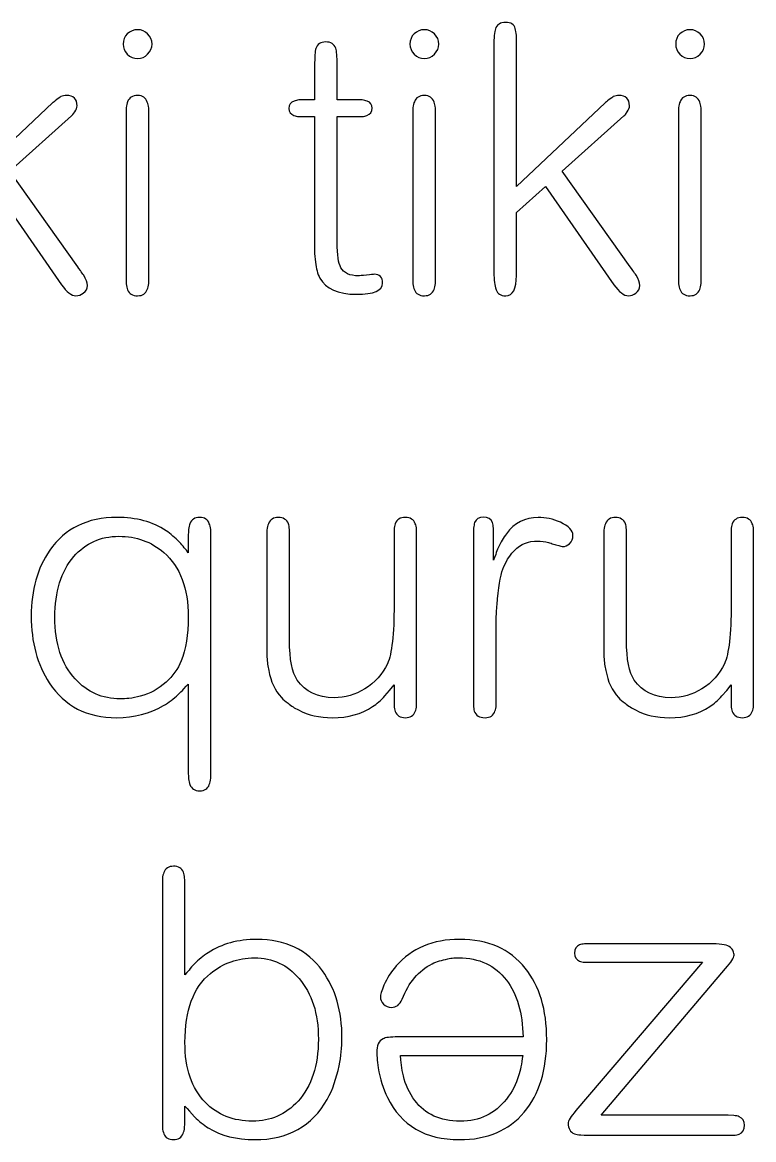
# Model space of a CAD drawing. Header units: centimetres. Extents: x -18.6 to 18.8, y -13 to 11.8.
# Drawn here: x 5.969 to 6.858, y 6.243 to 7.6 of the extents above; entities that cross this region are included whole.
import ezdxf

# ---------------------------------------------------------------- set-up
doc = ezdxf.new("R2010")
doc.units = ezdxf.units.CM
doc.header["$MEASUREMENT"] = 0
doc.layers.add('Layer 1', color=7, linetype='Continuous')

msp = doc.modelspace()

# ---------------------------------------------------------------- linework, layer by layer
at = {"layer": 'Layer 1', "color": 250}
for points, knots in [([(5.89843, 7.36904), (5.89843, 7.36904), (5.89843, 7.29273), (5.89843, 7.29273), (5.89843, 7.27627), (5.89409, 7.26804), (5.88541, 7.26804), (5.87943, 7.26804), (5.87554, 7.27044), (5.87374, 7.27523), (5.87255, 7.27792), (5.87165, 7.2839), (5.87105, 7.29318), (5.87105, 7.29318), (5.87105, 7.57102), (5.87105, 7.57102), (5.87105, 7.5818), (5.87165, 7.58883), (5.87285, 7.59212), (5.87464, 7.59751), (5.87883, 7.6002), (5.88541, 7.6002), (5.8917, 7.6002), (5.89559, 7.59766), (5.89708, 7.59257), (5.89768, 7.59047), (5.89813, 7.58778), (5.89843, 7.58449), (5.89843, 7.58449), (5.89843, 7.40091), (5.89843, 7.40091), (5.89843, 7.40091), (6.00616, 7.50235), (6.00616, 7.50235), (6.00676, 7.50265), (6.0084, 7.50399), (6.01109, 7.50639), (6.01109, 7.50639), (6.01424, 7.50863), (6.01424, 7.50863), (6.01513, 7.50923), (6.01573, 7.50968), (6.01603, 7.50998), (6.01843, 7.51088), (6.02067, 7.51133), (6.02276, 7.51133), (6.03144, 7.51133), (6.03578, 7.50714), (6.03578, 7.49876), (6.03578, 7.49636), (6.03488, 7.49397), (6.03309, 7.49158), (6.03309, 7.49158), (6.03084, 7.48843), (6.03084, 7.48843), (6.03084, 7.48843), (6.02995, 7.48754), (6.02995, 7.48754), (6.02995, 7.48754), (6.02905, 7.48664), (6.02905, 7.48664), (6.02905, 7.48664), (5.95409, 7.41931), (5.95409, 7.41931), (5.95409, 7.41931), (6.03668, 7.30305), (6.03668, 7.30305), (6.03668, 7.30305), (6.03803, 7.30126), (6.03803, 7.30126), (6.03803, 7.30126), (6.03982, 7.29857), (6.03982, 7.29857), (6.04132, 7.29647), (6.04266, 7.29468), (6.04386, 7.29318), (6.04685, 7.28809), (6.04835, 7.2839), (6.04835, 7.28061), (6.04835, 7.27672), (6.0467, 7.27358), (6.04341, 7.27119), (6.04072, 7.26909), (6.03773, 7.26804), (6.03443, 7.26804), (6.02905, 7.26804), (6.02321, 7.27253), (6.01693, 7.28151), (6.01693, 7.28151), (5.93389, 7.40091), (5.93389, 7.40091), (5.93389, 7.40091), (5.89843, 7.36904), (5.89843, 7.36904)], [0, 0, 0, 0, 0.0322581, 0.0322581, 0.0322581, 0.0645161, 0.0645161, 0.0645161, 0.0967742, 0.0967742, 0.0967742, 0.1290323, 0.1290323, 0.1290323, 0.1612903, 0.1612903, 0.1612903, 0.1935484, 0.1935484, 0.1935484, 0.2258065, 0.2258065, 0.2258065, 0.2580645, 0.2580645, 0.2580645, 0.2903226, 0.2903226, 0.2903226, 0.3225806, 0.3225806, 0.3225806, 0.3548387, 0.3548387, 0.3548387, 0.3870968, 0.3870968, 0.3870968, 0.4193548, 0.4193548, 0.4193548, 0.4516129, 0.4516129, 0.4516129, 0.483871, 0.483871, 0.483871, 0.516129, 0.516129, 0.516129, 0.5483871, 0.5483871, 0.5483871, 0.5806452, 0.5806452, 0.5806452, 0.6129032, 0.6129032, 0.6129032, 0.6451613, 0.6451613, 0.6451613, 0.6774194, 0.6774194, 0.6774194, 0.7096774, 0.7096774, 0.7096774, 0.7419355, 0.7419355, 0.7419355, 0.7741935, 0.7741935, 0.7741935, 0.8064516, 0.8064516, 0.8064516, 0.8387097, 0.8387097, 0.8387097, 0.8709677, 0.8709677, 0.8709677, 0.9032258, 0.9032258, 0.9032258, 0.9354839, 0.9354839, 0.9354839, 0.9677419, 0.9677419, 0.9677419, 1, 1, 1, 1]), ([(6.1269, 7.57372), (6.1269, 7.56893), (6.1251, 7.56489), (6.12151, 7.5616), (6.11822, 7.55801), (6.11418, 7.55621), (6.10939, 7.55621), (6.10461, 7.55621), (6.10042, 7.55801), (6.09683, 7.5616), (6.09353, 7.56489), (6.09189, 7.56893), (6.09189, 7.57372), (6.09189, 7.5788), (6.09353, 7.58299), (6.09683, 7.58629), (6.10042, 7.58958), (6.10461, 7.59122), (6.10939, 7.59122), (6.11418, 7.59122), (6.11822, 7.58958), (6.12151, 7.58629), (6.1251, 7.58269), (6.1269, 7.57851), (6.1269, 7.57372)], [0, 0, 0, 0, 0.125, 0.125, 0.125, 0.25, 0.25, 0.25, 0.375, 0.375, 0.375, 0.5, 0.5, 0.5, 0.625, 0.625, 0.625, 0.75, 0.75, 0.75, 0.875, 0.875, 0.875, 1, 1, 1, 1]), ([(6.47522, 7.57372), (6.47522, 7.56893), (6.47342, 7.56489), (6.46983, 7.5616), (6.46654, 7.55801), (6.4625, 7.55621), (6.45771, 7.55621), (6.45293, 7.55621), (6.44874, 7.55801), (6.44515, 7.5616), (6.44185, 7.56489), (6.44021, 7.56893), (6.44021, 7.57372), (6.44021, 7.5788), (6.44185, 7.58299), (6.44515, 7.58629), (6.44874, 7.58958), (6.45293, 7.59122), (6.45771, 7.59122), (6.4625, 7.59122), (6.46654, 7.58958), (6.46983, 7.58629), (6.47342, 7.58269), (6.47522, 7.57851), (6.47522, 7.57372)], [0, 0, 0, 0, 0.125, 0.125, 0.125, 0.25, 0.25, 0.25, 0.375, 0.375, 0.375, 0.5, 0.5, 0.5, 0.625, 0.625, 0.625, 0.75, 0.75, 0.75, 0.875, 0.875, 0.875, 1, 1, 1, 1]), ([(6.56948, 7.36904), (6.56948, 7.36904), (6.56948, 7.29273), (6.56948, 7.29273), (6.56948, 7.27627), (6.56514, 7.26804), (6.55646, 7.26804), (6.55048, 7.26804), (6.54659, 7.27044), (6.54479, 7.27523), (6.5436, 7.27792), (6.5427, 7.2839), (6.5421, 7.29318), (6.5421, 7.29318), (6.5421, 7.57102), (6.5421, 7.57102), (6.5421, 7.5818), (6.5427, 7.58883), (6.5439, 7.59212), (6.54569, 7.59751), (6.54988, 7.6002), (6.55646, 7.6002), (6.56275, 7.6002), (6.56664, 7.59766), (6.56813, 7.59257), (6.56873, 7.59047), (6.56918, 7.58778), (6.56948, 7.58449), (6.56948, 7.58449), (6.56948, 7.40091), (6.56948, 7.40091), (6.56948, 7.40091), (6.67721, 7.50235), (6.67721, 7.50235), (6.67781, 7.50265), (6.67945, 7.50399), (6.68214, 7.50639), (6.68214, 7.50639), (6.68529, 7.50863), (6.68529, 7.50863), (6.68618, 7.50923), (6.68678, 7.50968), (6.68708, 7.50998), (6.68948, 7.51088), (6.69172, 7.51133), (6.69381, 7.51133), (6.70249, 7.51133), (6.70683, 7.50714), (6.70683, 7.49876), (6.70683, 7.49636), (6.70593, 7.49397), (6.70414, 7.49158), (6.70414, 7.49158), (6.70189, 7.48843), (6.70189, 7.48843), (6.70189, 7.48843), (6.701, 7.48754), (6.701, 7.48754), (6.701, 7.48754), (6.7001, 7.48664), (6.7001, 7.48664), (6.7001, 7.48664), (6.62514, 7.41931), (6.62514, 7.41931), (6.62514, 7.41931), (6.70773, 7.30305), (6.70773, 7.30305), (6.70773, 7.30305), (6.70908, 7.30126), (6.70908, 7.30126), (6.70908, 7.30126), (6.71087, 7.29857), (6.71087, 7.29857), (6.71237, 7.29647), (6.71371, 7.29468), (6.71491, 7.29318), (6.7179, 7.28809), (6.7194, 7.2839), (6.7194, 7.28061), (6.7194, 7.27672), (6.71775, 7.27358), (6.71446, 7.27119), (6.71177, 7.26909), (6.70878, 7.26804), (6.70548, 7.26804), (6.7001, 7.26804), (6.69426, 7.27253), (6.68798, 7.28151), (6.68798, 7.28151), (6.60494, 7.40091), (6.60494, 7.40091), (6.60494, 7.40091), (6.56948, 7.36904), (6.56948, 7.36904)], [0, 0, 0, 0, 0.0322581, 0.0322581, 0.0322581, 0.0645161, 0.0645161, 0.0645161, 0.0967742, 0.0967742, 0.0967742, 0.1290323, 0.1290323, 0.1290323, 0.1612903, 0.1612903, 0.1612903, 0.1935484, 0.1935484, 0.1935484, 0.2258065, 0.2258065, 0.2258065, 0.2580645, 0.2580645, 0.2580645, 0.2903226, 0.2903226, 0.2903226, 0.3225806, 0.3225806, 0.3225806, 0.3548387, 0.3548387, 0.3548387, 0.3870968, 0.3870968, 0.3870968, 0.4193548, 0.4193548, 0.4193548, 0.4516129, 0.4516129, 0.4516129, 0.483871, 0.483871, 0.483871, 0.516129, 0.516129, 0.516129, 0.5483871, 0.5483871, 0.5483871, 0.5806452, 0.5806452, 0.5806452, 0.6129032, 0.6129032, 0.6129032, 0.6451613, 0.6451613, 0.6451613, 0.6774194, 0.6774194, 0.6774194, 0.7096774, 0.7096774, 0.7096774, 0.7419355, 0.7419355, 0.7419355, 0.7741935, 0.7741935, 0.7741935, 0.8064516, 0.8064516, 0.8064516, 0.8387097, 0.8387097, 0.8387097, 0.8709677, 0.8709677, 0.8709677, 0.9032258, 0.9032258, 0.9032258, 0.9354839, 0.9354839, 0.9354839, 0.9677419, 0.9677419, 0.9677419, 1, 1, 1, 1]), ([(6.79795, 7.57372), (6.79795, 7.56893), (6.79615, 7.56489), (6.79256, 7.5616), (6.78927, 7.55801), (6.78523, 7.55621), (6.78044, 7.55621), (6.77566, 7.55621), (6.77147, 7.55801), (6.76788, 7.5616), (6.76458, 7.56489), (6.76294, 7.56893), (6.76294, 7.57372), (6.76294, 7.5788), (6.76458, 7.58299), (6.76788, 7.58629), (6.77147, 7.58958), (6.77566, 7.59122), (6.78044, 7.59122), (6.78523, 7.59122), (6.78927, 7.58958), (6.79256, 7.58629), (6.79615, 7.58269), (6.79795, 7.57851), (6.79795, 7.57372)], [0, 0, 0, 0, 0.125, 0.125, 0.125, 0.25, 0.25, 0.25, 0.375, 0.375, 0.375, 0.5, 0.5, 0.5, 0.625, 0.625, 0.625, 0.75, 0.75, 0.75, 0.875, 0.875, 0.875, 1, 1, 1, 1]), ([(6.35178, 7.50594), (6.35178, 7.50594), (6.38231, 7.50594), (6.38231, 7.50594), (6.3844, 7.50564), (6.38635, 7.50519), (6.38814, 7.50459), (6.39233, 7.5031), (6.39442, 7.50025), (6.39442, 7.49606), (6.39442, 7.49158), (6.39218, 7.48858), (6.38769, 7.48709), (6.3862, 7.48649), (6.3844, 7.48604), (6.38231, 7.48574), (6.38231, 7.48574), (6.35178, 7.48574), (6.35178, 7.48574), (6.35178, 7.48574), (6.35178, 7.33268), (6.35178, 7.33268), (6.35178, 7.31772), (6.35328, 7.30754), (6.35627, 7.30216), (6.35986, 7.29557), (6.36704, 7.29228), (6.37782, 7.29228), (6.37901, 7.29228), (6.38216, 7.29258), (6.38724, 7.29318), (6.39263, 7.29378), (6.39577, 7.29408), (6.39667, 7.29408), (6.40355, 7.29408), (6.40699, 7.29049), (6.40699, 7.2833), (6.40699, 7.27433), (6.39637, 7.26984), (6.37512, 7.26984), (6.35268, 7.26984), (6.33787, 7.27642), (6.33069, 7.28959), (6.32799, 7.29468), (6.3262, 7.30111), (6.3253, 7.30889), (6.3253, 7.30889), (6.3244, 7.31921), (6.3244, 7.31921), (6.3244, 7.31921), (6.3244, 7.48574), (6.3244, 7.48574), (6.3244, 7.48574), (6.3051, 7.48574), (6.3051, 7.48574), (6.30301, 7.48604), (6.30106, 7.48649), (6.29927, 7.48709), (6.29508, 7.48858), (6.29298, 7.49143), (6.29298, 7.49562), (6.29298, 7.5001), (6.29523, 7.5031), (6.29972, 7.50459), (6.30121, 7.50519), (6.30301, 7.50564), (6.3051, 7.50594), (6.3051, 7.50594), (6.3244, 7.50594), (6.3244, 7.50594), (6.3244, 7.50594), (6.3244, 7.54723), (6.3244, 7.54723), (6.3244, 7.55831), (6.32485, 7.56534), (6.32575, 7.56833), (6.32754, 7.57372), (6.33158, 7.57641), (6.33787, 7.57641), (6.34415, 7.57641), (6.34819, 7.57387), (6.34999, 7.56878), (6.35118, 7.56549), (6.35178, 7.55876), (6.35178, 7.54858), (6.35178, 7.54858), (6.35178, 7.50594), (6.35178, 7.50594)], [0, 0, 0, 0, 0.0344828, 0.0344828, 0.0344828, 0.0689655, 0.0689655, 0.0689655, 0.1034483, 0.1034483, 0.1034483, 0.137931, 0.137931, 0.137931, 0.1724138, 0.1724138, 0.1724138, 0.2068966, 0.2068966, 0.2068966, 0.2413793, 0.2413793, 0.2413793, 0.2758621, 0.2758621, 0.2758621, 0.3103448, 0.3103448, 0.3103448, 0.3448276, 0.3448276, 0.3448276, 0.3793103, 0.3793103, 0.3793103, 0.4137931, 0.4137931, 0.4137931, 0.4482759, 0.4482759, 0.4482759, 0.4827586, 0.4827586, 0.4827586, 0.5172414, 0.5172414, 0.5172414, 0.5517241, 0.5517241, 0.5517241, 0.5862069, 0.5862069, 0.5862069, 0.6206897, 0.6206897, 0.6206897, 0.6551724, 0.6551724, 0.6551724, 0.6896552, 0.6896552, 0.6896552, 0.7241379, 0.7241379, 0.7241379, 0.7586207, 0.7586207, 0.7586207, 0.7931034, 0.7931034, 0.7931034, 0.8275862, 0.8275862, 0.8275862, 0.862069, 0.862069, 0.862069, 0.8965517, 0.8965517, 0.8965517, 0.9310345, 0.9310345, 0.9310345, 0.9655172, 0.9655172, 0.9655172, 1, 1, 1, 1]), ([(6.12286, 7.28286), (6.12256, 7.27986), (6.12196, 7.27747), (6.12106, 7.27567), (6.11927, 7.27059), (6.11538, 7.26804), (6.10939, 7.26804), (6.10311, 7.26804), (6.09907, 7.27044), (6.09728, 7.27523), (6.09638, 7.27732), (6.09578, 7.27971), (6.09548, 7.28241), (6.09548, 7.28241), (6.09548, 7.49651), (6.09548, 7.49651), (6.09578, 7.49951), (6.09638, 7.5019), (6.09728, 7.5037), (6.09907, 7.50878), (6.10311, 7.51133), (6.10939, 7.51133), (6.11538, 7.51133), (6.11927, 7.50863), (6.12106, 7.50325), (6.12196, 7.50145), (6.12256, 7.49906), (6.12286, 7.49606), (6.12286, 7.49606), (6.12286, 7.28286), (6.12286, 7.28286)], [0, 0, 0, 0, 0.1, 0.1, 0.1, 0.2, 0.2, 0.2, 0.3, 0.3, 0.3, 0.4, 0.4, 0.4, 0.5, 0.5, 0.5, 0.6, 0.6, 0.6, 0.7, 0.7, 0.7, 0.8, 0.8, 0.8, 0.9, 0.9, 0.9, 1, 1, 1, 1]), ([(6.47118, 7.28286), (6.47088, 7.27986), (6.47028, 7.27747), (6.46938, 7.27567), (6.46759, 7.27059), (6.4637, 7.26804), (6.45771, 7.26804), (6.45143, 7.26804), (6.44739, 7.27044), (6.4456, 7.27523), (6.4447, 7.27732), (6.4441, 7.27971), (6.4438, 7.28241), (6.4438, 7.28241), (6.4438, 7.49651), (6.4438, 7.49651), (6.4441, 7.49951), (6.4447, 7.5019), (6.4456, 7.5037), (6.44739, 7.50878), (6.45143, 7.51133), (6.45771, 7.51133), (6.4637, 7.51133), (6.46759, 7.50863), (6.46938, 7.50325), (6.47028, 7.50145), (6.47088, 7.49906), (6.47118, 7.49606), (6.47118, 7.49606), (6.47118, 7.28286), (6.47118, 7.28286)], [0, 0, 0, 0, 0.1, 0.1, 0.1, 0.2, 0.2, 0.2, 0.3, 0.3, 0.3, 0.4, 0.4, 0.4, 0.5, 0.5, 0.5, 0.6, 0.6, 0.6, 0.7, 0.7, 0.7, 0.8, 0.8, 0.8, 0.9, 0.9, 0.9, 1, 1, 1, 1]), ([(6.79391, 7.28286), (6.79361, 7.27986), (6.79301, 7.27747), (6.79211, 7.27567), (6.79032, 7.27059), (6.78643, 7.26804), (6.78044, 7.26804), (6.77416, 7.26804), (6.77012, 7.27044), (6.76833, 7.27523), (6.76743, 7.27732), (6.76683, 7.27971), (6.76653, 7.28241), (6.76653, 7.28241), (6.76653, 7.49651), (6.76653, 7.49651), (6.76683, 7.49951), (6.76743, 7.5019), (6.76833, 7.5037), (6.77012, 7.50878), (6.77416, 7.51133), (6.78044, 7.51133), (6.78643, 7.51133), (6.79032, 7.50863), (6.79211, 7.50325), (6.79301, 7.50145), (6.79361, 7.49906), (6.79391, 7.49606), (6.79391, 7.49606), (6.79391, 7.28286), (6.79391, 7.28286)], [0, 0, 0, 0, 0.1, 0.1, 0.1, 0.2, 0.2, 0.2, 0.3, 0.3, 0.3, 0.4, 0.4, 0.4, 0.5, 0.5, 0.5, 0.6, 0.6, 0.6, 0.7, 0.7, 0.7, 0.8, 0.8, 0.8, 0.9, 0.9, 0.9, 1, 1, 1, 1]), ([(6.17089, 6.97583), (6.17089, 6.97913), (6.17104, 6.98182), (6.17134, 6.98391), (6.17164, 6.98691), (6.17209, 6.9893), (6.17269, 6.9911), (6.17478, 6.99618), (6.17882, 6.99873), (6.18481, 6.99873), (6.19079, 6.99873), (6.19468, 6.99618), (6.19648, 6.9911), (6.19737, 6.9893), (6.19797, 6.98691), (6.19827, 6.98391), (6.19827, 6.98391), (6.19827, 6.68183), (6.19827, 6.68183), (6.19797, 6.67884), (6.19737, 6.67629), (6.19648, 6.6742), (6.19468, 6.66911), (6.19079, 6.66657), (6.18481, 6.66657), (6.17882, 6.66657), (6.17478, 6.66911), (6.17269, 6.6742), (6.17209, 6.676), (6.17164, 6.67839), (6.17134, 6.68138), (6.17104, 6.68348), (6.17089, 6.68617), (6.17089, 6.68946), (6.17089, 6.68946), (6.17089, 6.79629), (6.17089, 6.79629), (6.17089, 6.79629), (6.1682, 6.7936), (6.1682, 6.7936), (6.1682, 6.7936), (6.1655, 6.79045), (6.1655, 6.79045), (6.16311, 6.78806), (6.16087, 6.78582), (6.15877, 6.78372), (6.15309, 6.77834), (6.1471, 6.77385), (6.14082, 6.77026), (6.12436, 6.76038), (6.10536, 6.75544), (6.08381, 6.75544), (6.0479, 6.75544), (6.02067, 6.76951), (6.00212, 6.79764), (5.98746, 6.82008), (5.98013, 6.84716), (5.98013, 6.87888), (5.98013, 6.9106), (5.98761, 6.93723), (6.00257, 6.95878), (6.02112, 6.98541), (6.04835, 6.99873), (6.08426, 6.99873), (6.1079, 6.99873), (6.1278, 6.99334), (6.14396, 6.98257), (6.14964, 6.97868), (6.15503, 6.97404), (6.16012, 6.96865), (6.16221, 6.96656), (6.16416, 6.96431), (6.16595, 6.96192), (6.16595, 6.96192), (6.16865, 6.95878), (6.16865, 6.95878), (6.16865, 6.95878), (6.17089, 6.95564), (6.17089, 6.95564), (6.17089, 6.95564), (6.17089, 6.97583), (6.17089, 6.97583)], [0, 0, 0, 0, 0.037037, 0.037037, 0.037037, 0.0740741, 0.0740741, 0.0740741, 0.1111111, 0.1111111, 0.1111111, 0.1481481, 0.1481481, 0.1481481, 0.1851852, 0.1851852, 0.1851852, 0.2222222, 0.2222222, 0.2222222, 0.2592593, 0.2592593, 0.2592593, 0.2962963, 0.2962963, 0.2962963, 0.3333333, 0.3333333, 0.3333333, 0.3703704, 0.3703704, 0.3703704, 0.4074074, 0.4074074, 0.4074074, 0.4444444, 0.4444444, 0.4444444, 0.4814815, 0.4814815, 0.4814815, 0.5185185, 0.5185185, 0.5185185, 0.5555556, 0.5555556, 0.5555556, 0.5925926, 0.5925926, 0.5925926, 0.6296296, 0.6296296, 0.6296296, 0.6666667, 0.6666667, 0.6666667, 0.7037037, 0.7037037, 0.7037037, 0.7407407, 0.7407407, 0.7407407, 0.7777778, 0.7777778, 0.7777778, 0.8148148, 0.8148148, 0.8148148, 0.8518519, 0.8518519, 0.8518519, 0.8888889, 0.8888889, 0.8888889, 0.9259259, 0.9259259, 0.9259259, 0.962963, 0.962963, 0.962963, 1, 1, 1, 1]), ([(6.2665, 6.98346), (6.2668, 6.98646), (6.2674, 6.989), (6.26829, 6.9911), (6.27039, 6.99618), (6.27443, 6.99873), (6.28041, 6.99873), (6.2864, 6.99873), (6.29044, 6.99618), (6.29253, 6.9911), (6.29313, 6.9893), (6.29358, 6.98691), (6.29388, 6.98391), (6.29388, 6.98391), (6.29388, 6.84926), (6.29388, 6.84926), (6.29388, 6.82621), (6.29702, 6.8102), (6.30331, 6.80123), (6.31318, 6.78686), (6.32814, 6.77968), (6.34819, 6.77968), (6.36136, 6.77968), (6.37378, 6.78327), (6.38545, 6.79045), (6.39772, 6.79823), (6.40684, 6.80841), (6.41283, 6.82098), (6.41821, 6.83295), (6.42091, 6.85689), (6.42091, 6.89279), (6.42091, 6.89279), (6.42091, 6.98346), (6.42091, 6.98346), (6.42121, 6.98646), (6.42165, 6.989), (6.42225, 6.9911), (6.42435, 6.99618), (6.42839, 6.99873), (6.43437, 6.99873), (6.44066, 6.99873), (6.4447, 6.99618), (6.44649, 6.9911), (6.44739, 6.9893), (6.44799, 6.98691), (6.44829, 6.98391), (6.44829, 6.98391), (6.44829, 6.77026), (6.44829, 6.77026), (6.44799, 6.76726), (6.44739, 6.76487), (6.44649, 6.76307), (6.4447, 6.75799), (6.44066, 6.75544), (6.43437, 6.75544), (6.42839, 6.75544), (6.42435, 6.75799), (6.42225, 6.76307), (6.42165, 6.76487), (6.42121, 6.76726), (6.42091, 6.77026), (6.42091, 6.77026), (6.42091, 6.79539), (6.42091, 6.79539), (6.42091, 6.79539), (6.41552, 6.78866), (6.41552, 6.78866), (6.41552, 6.78866), (6.40969, 6.78193), (6.40969, 6.78193), (6.4049, 6.77654), (6.39996, 6.7722), (6.39487, 6.76891), (6.38141, 6.75993), (6.3651, 6.75544), (6.34595, 6.75544), (6.33039, 6.75544), (6.31662, 6.75859), (6.30465, 6.76487), (6.30016, 6.76696), (6.29597, 6.76966), (6.29208, 6.77295), (6.28909, 6.77504), (6.2864, 6.77744), (6.284, 6.78013), (6.27622, 6.78821), (6.27114, 6.79913), (6.26874, 6.8129), (6.26755, 6.81769), (6.2668, 6.82307), (6.2665, 6.82906), (6.2665, 6.82906), (6.2665, 6.98346), (6.2665, 6.98346)], [0, 0, 0, 0, 0.0322581, 0.0322581, 0.0322581, 0.0645161, 0.0645161, 0.0645161, 0.0967742, 0.0967742, 0.0967742, 0.1290323, 0.1290323, 0.1290323, 0.1612903, 0.1612903, 0.1612903, 0.1935484, 0.1935484, 0.1935484, 0.2258065, 0.2258065, 0.2258065, 0.2580645, 0.2580645, 0.2580645, 0.2903226, 0.2903226, 0.2903226, 0.3225806, 0.3225806, 0.3225806, 0.3548387, 0.3548387, 0.3548387, 0.3870968, 0.3870968, 0.3870968, 0.4193548, 0.4193548, 0.4193548, 0.4516129, 0.4516129, 0.4516129, 0.483871, 0.483871, 0.483871, 0.516129, 0.516129, 0.516129, 0.5483871, 0.5483871, 0.5483871, 0.5806452, 0.5806452, 0.5806452, 0.6129032, 0.6129032, 0.6129032, 0.6451613, 0.6451613, 0.6451613, 0.6774194, 0.6774194, 0.6774194, 0.7096774, 0.7096774, 0.7096774, 0.7419355, 0.7419355, 0.7419355, 0.7741935, 0.7741935, 0.7741935, 0.8064516, 0.8064516, 0.8064516, 0.8387097, 0.8387097, 0.8387097, 0.8709677, 0.8709677, 0.8709677, 0.9032258, 0.9032258, 0.9032258, 0.9354839, 0.9354839, 0.9354839, 0.9677419, 0.9677419, 0.9677419, 1, 1, 1, 1]), ([(6.54479, 6.7707), (6.54479, 6.76771), (6.54434, 6.76532), (6.54344, 6.76352), (6.54165, 6.75814), (6.53761, 6.75544), (6.53133, 6.75544), (6.52444, 6.75544), (6.5201, 6.75814), (6.51831, 6.76352), (6.51771, 6.76532), (6.51741, 6.76771), (6.51741, 6.7707), (6.51741, 6.7707), (6.51741, 6.98571), (6.51741, 6.98571), (6.51771, 6.9884), (6.51816, 6.99065), (6.51876, 6.99244), (6.52055, 6.99693), (6.52414, 6.99917), (6.52953, 6.99917), (6.53492, 6.99917), (6.53851, 6.99693), (6.5403, 6.99244), (6.5409, 6.99065), (6.54135, 6.9884), (6.54165, 6.98571), (6.54165, 6.98571), (6.54165, 6.94666), (6.54165, 6.94666), (6.54165, 6.94666), (6.543, 6.95025), (6.543, 6.95025), (6.543, 6.95025), (6.54434, 6.95384), (6.54434, 6.95384), (6.54524, 6.95683), (6.54629, 6.95953), (6.54748, 6.96192), (6.55048, 6.9685), (6.55377, 6.97419), (6.55736, 6.97898), (6.56723, 6.99214), (6.5801, 6.99873), (6.59596, 6.99873), (6.60494, 6.99873), (6.61392, 6.99678), (6.62289, 6.99289), (6.63307, 6.9884), (6.63815, 6.98302), (6.63815, 6.97673), (6.63815, 6.97284), (6.63681, 6.96955), (6.63411, 6.96686), (6.63142, 6.96446), (6.62873, 6.96327), (6.62604, 6.96327), (6.62544, 6.96327), (6.62259, 6.96401), (6.61751, 6.96551), (6.61541, 6.96611), (6.61347, 6.96671), (6.61167, 6.96731), (6.60988, 6.9679), (6.60883, 6.9682), (6.60853, 6.9682), (6.60404, 6.9694), (6.59955, 6.97), (6.59506, 6.97), (6.59506, 6.97), (6.59147, 6.97), (6.59147, 6.97), (6.59147, 6.97), (6.58698, 6.96955), (6.58698, 6.96955), (6.58339, 6.96865), (6.57995, 6.96746), (6.57666, 6.96596), (6.56738, 6.96087), (6.5599, 6.95189), (6.55422, 6.93903), (6.55093, 6.93185), (6.54838, 6.91883), (6.54659, 6.89998), (6.54599, 6.89369), (6.54554, 6.88726), (6.54524, 6.88068), (6.54494, 6.87828), (6.54479, 6.87604), (6.54479, 6.87394), (6.54479, 6.87394), (6.54479, 6.7707), (6.54479, 6.7707)], [0, 0, 0, 0, 0.0322581, 0.0322581, 0.0322581, 0.0645161, 0.0645161, 0.0645161, 0.0967742, 0.0967742, 0.0967742, 0.1290323, 0.1290323, 0.1290323, 0.1612903, 0.1612903, 0.1612903, 0.1935484, 0.1935484, 0.1935484, 0.2258065, 0.2258065, 0.2258065, 0.2580645, 0.2580645, 0.2580645, 0.2903226, 0.2903226, 0.2903226, 0.3225806, 0.3225806, 0.3225806, 0.3548387, 0.3548387, 0.3548387, 0.3870968, 0.3870968, 0.3870968, 0.4193548, 0.4193548, 0.4193548, 0.4516129, 0.4516129, 0.4516129, 0.483871, 0.483871, 0.483871, 0.516129, 0.516129, 0.516129, 0.5483871, 0.5483871, 0.5483871, 0.5806452, 0.5806452, 0.5806452, 0.6129032, 0.6129032, 0.6129032, 0.6451613, 0.6451613, 0.6451613, 0.6774194, 0.6774194, 0.6774194, 0.7096774, 0.7096774, 0.7096774, 0.7419355, 0.7419355, 0.7419355, 0.7741935, 0.7741935, 0.7741935, 0.8064516, 0.8064516, 0.8064516, 0.8387097, 0.8387097, 0.8387097, 0.8709677, 0.8709677, 0.8709677, 0.9032258, 0.9032258, 0.9032258, 0.9354839, 0.9354839, 0.9354839, 0.9677419, 0.9677419, 0.9677419, 1, 1, 1, 1]), ([(6.67586, 6.98346), (6.67616, 6.98646), (6.67676, 6.989), (6.67765, 6.9911), (6.67975, 6.99618), (6.68379, 6.99873), (6.68977, 6.99873), (6.69576, 6.99873), (6.6998, 6.99618), (6.70189, 6.9911), (6.70249, 6.9893), (6.70294, 6.98691), (6.70324, 6.98391), (6.70324, 6.98391), (6.70324, 6.84926), (6.70324, 6.84926), (6.70324, 6.82621), (6.70638, 6.8102), (6.71267, 6.80123), (6.72254, 6.78686), (6.7375, 6.77968), (6.75755, 6.77968), (6.77072, 6.77968), (6.78314, 6.78327), (6.79481, 6.79045), (6.80708, 6.79823), (6.8162, 6.80841), (6.82219, 6.82098), (6.82757, 6.83295), (6.83027, 6.85689), (6.83027, 6.89279), (6.83027, 6.89279), (6.83027, 6.98346), (6.83027, 6.98346), (6.83057, 6.98646), (6.83101, 6.989), (6.83161, 6.9911), (6.83371, 6.99618), (6.83775, 6.99873), (6.84373, 6.99873), (6.85002, 6.99873), (6.85406, 6.99618), (6.85585, 6.9911), (6.85675, 6.9893), (6.85735, 6.98691), (6.85765, 6.98391), (6.85765, 6.98391), (6.85765, 6.77026), (6.85765, 6.77026), (6.85735, 6.76726), (6.85675, 6.76487), (6.85585, 6.76307), (6.85406, 6.75799), (6.85002, 6.75544), (6.84373, 6.75544), (6.83775, 6.75544), (6.83371, 6.75799), (6.83161, 6.76307), (6.83101, 6.76487), (6.83057, 6.76726), (6.83027, 6.77026), (6.83027, 6.77026), (6.83027, 6.79539), (6.83027, 6.79539), (6.83027, 6.79539), (6.82488, 6.78866), (6.82488, 6.78866), (6.82488, 6.78866), (6.81905, 6.78193), (6.81905, 6.78193), (6.81426, 6.77654), (6.80932, 6.7722), (6.80423, 6.76891), (6.79077, 6.75993), (6.77446, 6.75544), (6.75531, 6.75544), (6.73975, 6.75544), (6.72598, 6.75859), (6.71401, 6.76487), (6.70952, 6.76696), (6.70533, 6.76966), (6.70144, 6.77295), (6.69845, 6.77504), (6.69576, 6.77744), (6.69336, 6.78013), (6.68558, 6.78821), (6.6805, 6.79913), (6.6781, 6.8129), (6.67691, 6.81769), (6.67616, 6.82307), (6.67586, 6.82906), (6.67586, 6.82906), (6.67586, 6.98346), (6.67586, 6.98346)], [0, 0, 0, 0, 0.0322581, 0.0322581, 0.0322581, 0.0645161, 0.0645161, 0.0645161, 0.0967742, 0.0967742, 0.0967742, 0.1290323, 0.1290323, 0.1290323, 0.1612903, 0.1612903, 0.1612903, 0.1935484, 0.1935484, 0.1935484, 0.2258065, 0.2258065, 0.2258065, 0.2580645, 0.2580645, 0.2580645, 0.2903226, 0.2903226, 0.2903226, 0.3225806, 0.3225806, 0.3225806, 0.3548387, 0.3548387, 0.3548387, 0.3870968, 0.3870968, 0.3870968, 0.4193548, 0.4193548, 0.4193548, 0.4516129, 0.4516129, 0.4516129, 0.483871, 0.483871, 0.483871, 0.516129, 0.516129, 0.516129, 0.5483871, 0.5483871, 0.5483871, 0.5806452, 0.5806452, 0.5806452, 0.6129032, 0.6129032, 0.6129032, 0.6451613, 0.6451613, 0.6451613, 0.6774194, 0.6774194, 0.6774194, 0.7096774, 0.7096774, 0.7096774, 0.7419355, 0.7419355, 0.7419355, 0.7741935, 0.7741935, 0.7741935, 0.8064516, 0.8064516, 0.8064516, 0.8387097, 0.8387097, 0.8387097, 0.8709677, 0.8709677, 0.8709677, 0.9032258, 0.9032258, 0.9032258, 0.9354839, 0.9354839, 0.9354839, 0.9677419, 0.9677419, 0.9677419, 1, 1, 1, 1]), ([(6.00885, 6.87753), (6.00885, 6.84551), (6.01708, 6.82053), (6.03354, 6.80257), (6.0482, 6.78642), (6.06646, 6.77834), (6.0883, 6.77834), (6.09189, 6.77834), (6.09533, 6.77849), (6.09862, 6.77878), (6.10341, 6.77938), (6.10805, 6.78028), (6.11254, 6.78148), (6.12451, 6.78477), (6.13498, 6.79045), (6.14396, 6.79853), (6.15204, 6.80602), (6.15817, 6.81469), (6.16236, 6.82457), (6.16805, 6.83833), (6.17089, 6.85614), (6.17089, 6.87798), (6.17089, 6.91269), (6.16102, 6.93873), (6.14127, 6.95608), (6.126, 6.96925), (6.10775, 6.97583), (6.08651, 6.97583), (6.06436, 6.97583), (6.04611, 6.9676), (6.03174, 6.95115), (6.01648, 6.93319), (6.00885, 6.90865), (6.00885, 6.87753)], [0, 0, 0, 0, 0.0909091, 0.0909091, 0.0909091, 0.1818182, 0.1818182, 0.1818182, 0.2727273, 0.2727273, 0.2727273, 0.3636364, 0.3636364, 0.3636364, 0.4545455, 0.4545455, 0.4545455, 0.5454545, 0.5454545, 0.5454545, 0.6363636, 0.6363636, 0.6363636, 0.7272727, 0.7272727, 0.7272727, 0.8181818, 0.8181818, 0.8181818, 0.9090909, 0.9090909, 0.9090909, 1, 1, 1, 1]), ([(6.16686, 6.2617), (6.16686, 6.2617), (6.16641, 6.25766), (6.16641, 6.25766), (6.16611, 6.25466), (6.16551, 6.25227), (6.16461, 6.25047), (6.16282, 6.24539), (6.15893, 6.24284), (6.15294, 6.24284), (6.14696, 6.24284), (6.14307, 6.24524), (6.14127, 6.25003), (6.14038, 6.25212), (6.13978, 6.25451), (6.13948, 6.25721), (6.13948, 6.25721), (6.13948, 6.56019), (6.13948, 6.56019), (6.13978, 6.56318), (6.14038, 6.56557), (6.14127, 6.56737), (6.14307, 6.57246), (6.14696, 6.575), (6.15294, 6.575), (6.15893, 6.575), (6.16297, 6.57261), (6.16506, 6.56782), (6.16566, 6.56572), (6.16611, 6.56333), (6.16641, 6.56064), (6.16671, 6.55854), (6.16686, 6.55585), (6.16686, 6.55256), (6.16686, 6.55256), (6.16686, 6.44304), (6.16686, 6.44304), (6.16686, 6.44304), (6.1691, 6.44573), (6.1691, 6.44573), (6.1691, 6.44573), (6.1718, 6.44887), (6.1718, 6.44887), (6.17389, 6.45156), (6.17598, 6.45396), (6.17808, 6.45605), (6.18347, 6.46144), (6.18915, 6.46608), (6.19514, 6.46997), (6.21159, 6.48074), (6.23134, 6.48613), (6.25439, 6.48613), (6.2888, 6.48613), (6.31528, 6.47341), (6.33383, 6.44797), (6.34969, 6.42613), (6.35762, 6.3989), (6.35762, 6.36628), (6.35762, 6.35521), (6.35643, 6.34399), (6.35403, 6.33262), (6.35104, 6.31735), (6.34625, 6.30374), (6.33967, 6.29177), (6.32142, 6.25915), (6.29209, 6.24284), (6.25169, 6.24284), (6.22955, 6.24284), (6.2107, 6.24763), (6.19514, 6.25721), (6.18945, 6.2608), (6.18391, 6.26529), (6.17853, 6.27067), (6.17853, 6.27067), (6.17224, 6.27741), (6.17224, 6.27741), (6.17224, 6.27741), (6.16955, 6.28055), (6.16955, 6.28055), (6.16955, 6.28055), (6.16686, 6.28369), (6.16686, 6.28369), (6.16686, 6.28369), (6.16686, 6.2617), (6.16686, 6.2617)], [0, 0, 0, 0, 0.0357143, 0.0357143, 0.0357143, 0.0714286, 0.0714286, 0.0714286, 0.1071429, 0.1071429, 0.1071429, 0.1428571, 0.1428571, 0.1428571, 0.1785714, 0.1785714, 0.1785714, 0.2142857, 0.2142857, 0.2142857, 0.25, 0.25, 0.25, 0.2857143, 0.2857143, 0.2857143, 0.3214286, 0.3214286, 0.3214286, 0.3571429, 0.3571429, 0.3571429, 0.3928571, 0.3928571, 0.3928571, 0.4285714, 0.4285714, 0.4285714, 0.4642857, 0.4642857, 0.4642857, 0.5, 0.5, 0.5, 0.5357143, 0.5357143, 0.5357143, 0.5714286, 0.5714286, 0.5714286, 0.6071429, 0.6071429, 0.6071429, 0.6428571, 0.6428571, 0.6428571, 0.6785714, 0.6785714, 0.6785714, 0.7142857, 0.7142857, 0.7142857, 0.75, 0.75, 0.75, 0.7857143, 0.7857143, 0.7857143, 0.8214286, 0.8214286, 0.8214286, 0.8571429, 0.8571429, 0.8571429, 0.8928571, 0.8928571, 0.8928571, 0.9285714, 0.9285714, 0.9285714, 0.9642857, 0.9642857, 0.9642857, 1, 1, 1, 1]), ([(6.57757, 6.36763), (6.57697, 6.39665), (6.57023, 6.41969), (6.55737, 6.43675), (6.5436, 6.45471), (6.5243, 6.46368), (6.49946, 6.46368), (6.49946, 6.46368), (6.49363, 6.46368), (6.49363, 6.46368), (6.49094, 6.46338), (6.48839, 6.46293), (6.486, 6.46234), (6.47912, 6.46114), (6.47283, 6.45919), (6.46715, 6.4565), (6.45069, 6.44812), (6.43857, 6.43376), (6.43079, 6.41341), (6.4278, 6.40683), (6.42346, 6.40354), (6.41777, 6.40354), (6.41388, 6.40354), (6.41059, 6.40488), (6.4079, 6.40758), (6.4055, 6.41027), (6.40431, 6.41311), (6.40431, 6.4161), (6.40431, 6.4173), (6.40461, 6.4191), (6.4052, 6.42149), (6.4061, 6.42418), (6.40715, 6.42718), (6.40835, 6.43047), (6.41224, 6.43885), (6.41732, 6.44663), (6.42361, 6.45381), (6.44216, 6.47535), (6.46775, 6.48613), (6.50036, 6.48613), (6.53507, 6.48613), (6.56171, 6.47446), (6.58026, 6.45111), (6.59762, 6.42957), (6.60629, 6.40069), (6.60629, 6.36448), (6.60629, 6.32738), (6.59717, 6.2979), (6.57891, 6.27606), (6.56006, 6.25392), (6.53388, 6.24284), (6.50036, 6.24284), (6.45877, 6.24284), (6.42959, 6.2599), (6.41283, 6.29401), (6.40745, 6.30479), (6.40371, 6.31676), (6.40161, 6.32992), (6.40101, 6.33441), (6.40057, 6.3386), (6.40027, 6.34249), (6.39997, 6.34399), (6.39982, 6.34533), (6.39982, 6.34653), (6.39982, 6.34653), (6.39982, 6.34833), (6.39982, 6.34833), (6.39982, 6.357), (6.40236, 6.36269), (6.40745, 6.36538), (6.41044, 6.36688), (6.41643, 6.36763), (6.4254, 6.36763), (6.4254, 6.36763), (6.57757, 6.36763), (6.57757, 6.36763)], [0, 0, 0, 0, 0.04, 0.04, 0.04, 0.08, 0.08, 0.08, 0.12, 0.12, 0.12, 0.16, 0.16, 0.16, 0.2, 0.2, 0.2, 0.24, 0.24, 0.24, 0.28, 0.28, 0.28, 0.32, 0.32, 0.32, 0.36, 0.36, 0.36, 0.4, 0.4, 0.4, 0.44, 0.44, 0.44, 0.48, 0.48, 0.48, 0.52, 0.52, 0.52, 0.56, 0.56, 0.56, 0.6, 0.6, 0.6, 0.64, 0.64, 0.64, 0.68, 0.68, 0.68, 0.72, 0.72, 0.72, 0.76, 0.76, 0.76, 0.8, 0.8, 0.8, 0.84, 0.84, 0.84, 0.88, 0.88, 0.88, 0.92, 0.92, 0.92, 0.96, 0.96, 0.96, 1, 1, 1, 1]), ([(6.65208, 6.4583), (6.64968, 6.4586), (6.64774, 6.45904), (6.64624, 6.45964), (6.64205, 6.46114), (6.63996, 6.46443), (6.63996, 6.46952), (6.63996, 6.47461), (6.64205, 6.4779), (6.64624, 6.47939), (6.64774, 6.47999), (6.64968, 6.48044), (6.65208, 6.48074), (6.65208, 6.48074), (6.80828, 6.48074), (6.80828, 6.48074), (6.81935, 6.48074), (6.82638, 6.47924), (6.82938, 6.47625), (6.83087, 6.47505), (6.83207, 6.47356), (6.83297, 6.47176), (6.83357, 6.46997), (6.83386, 6.46832), (6.83386, 6.46682), (6.83386, 6.46383), (6.83042, 6.45845), (6.82354, 6.45067), (6.82354, 6.45067), (6.67227, 6.27247), (6.67227, 6.27247), (6.67227, 6.27247), (6.82668, 6.27247), (6.82668, 6.27247), (6.82668, 6.27247), (6.83342, 6.27202), (6.83342, 6.27202), (6.83611, 6.27202), (6.83835, 6.27157), (6.84015, 6.27067), (6.84434, 6.26888), (6.84643, 6.26544), (6.84643, 6.26035), (6.84643, 6.25496), (6.84434, 6.25137), (6.84015, 6.24958), (6.83835, 6.24898), (6.83611, 6.24853), (6.83342, 6.24823), (6.83342, 6.24823), (6.65163, 6.24823), (6.65163, 6.24823), (6.65163, 6.24823), (6.64759, 6.24868), (6.64759, 6.24868), (6.6446, 6.24868), (6.64205, 6.24913), (6.63996, 6.25003), (6.63487, 6.25212), (6.63233, 6.25631), (6.63233, 6.26259), (6.63233, 6.26559), (6.63547, 6.27082), (6.64175, 6.2783), (6.64175, 6.2783), (6.79571, 6.4583), (6.79571, 6.4583), (6.79571, 6.4583), (6.65208, 6.4583), (6.65208, 6.4583)], [0, 0, 0, 0, 0.0434783, 0.0434783, 0.0434783, 0.0869565, 0.0869565, 0.0869565, 0.1304348, 0.1304348, 0.1304348, 0.173913, 0.173913, 0.173913, 0.2173913, 0.2173913, 0.2173913, 0.2608696, 0.2608696, 0.2608696, 0.3043478, 0.3043478, 0.3043478, 0.3478261, 0.3478261, 0.3478261, 0.3913043, 0.3913043, 0.3913043, 0.4347826, 0.4347826, 0.4347826, 0.4782609, 0.4782609, 0.4782609, 0.5217391, 0.5217391, 0.5217391, 0.5652174, 0.5652174, 0.5652174, 0.6086957, 0.6086957, 0.6086957, 0.6521739, 0.6521739, 0.6521739, 0.6956522, 0.6956522, 0.6956522, 0.7391304, 0.7391304, 0.7391304, 0.7826087, 0.7826087, 0.7826087, 0.826087, 0.826087, 0.826087, 0.8695652, 0.8695652, 0.8695652, 0.9130435, 0.9130435, 0.9130435, 0.9565217, 0.9565217, 0.9565217, 1, 1, 1, 1]), ([(6.3289, 6.36493), (6.3289, 6.39605), (6.32112, 6.42059), (6.30556, 6.43855), (6.29149, 6.4553), (6.27339, 6.46368), (6.25124, 6.46368), (6.23119, 6.46368), (6.21339, 6.4574), (6.19783, 6.44483), (6.17718, 6.42807), (6.16686, 6.40009), (6.16686, 6.36089), (6.16686, 6.32917), (6.17509, 6.30494), (6.19155, 6.28818), (6.20621, 6.27292), (6.22536, 6.26529), (6.249, 6.26529), (6.27084, 6.26529), (6.28925, 6.27337), (6.30421, 6.28953), (6.32067, 6.30778), (6.3289, 6.33291), (6.3289, 6.36493)], [0, 0, 0, 0, 0.125, 0.125, 0.125, 0.25, 0.25, 0.25, 0.375, 0.375, 0.375, 0.5, 0.5, 0.5, 0.625, 0.625, 0.625, 0.75, 0.75, 0.75, 0.875, 0.875, 0.875, 1, 1, 1, 1]), ([(6.42854, 6.34518), (6.42854, 6.34518), (6.42899, 6.3398), (6.42899, 6.3398), (6.42899, 6.3398), (6.42989, 6.33351), (6.42989, 6.33351), (6.43049, 6.32873), (6.43124, 6.32439), (6.43214, 6.3205), (6.43483, 6.30942), (6.43947, 6.2994), (6.44605, 6.29042), (6.45862, 6.27367), (6.47702, 6.26529), (6.50126, 6.26529), (6.5249, 6.26529), (6.5436, 6.27426), (6.55737, 6.29222), (6.56425, 6.3009), (6.56919, 6.31032), (6.57218, 6.3205), (6.57427, 6.32678), (6.57592, 6.33501), (6.57712, 6.34518), (6.57712, 6.34518), (6.42854, 6.34518), (6.42854, 6.34518)], [0, 0, 0, 0, 0.1111111, 0.1111111, 0.1111111, 0.2222222, 0.2222222, 0.2222222, 0.3333333, 0.3333333, 0.3333333, 0.4444444, 0.4444444, 0.4444444, 0.5555556, 0.5555556, 0.5555556, 0.6666667, 0.6666667, 0.6666667, 0.7777778, 0.7777778, 0.7777778, 0.8888889, 0.8888889, 0.8888889, 1, 1, 1, 1])]:
    msp.add_open_spline(points, degree=3, knots=knots, dxfattribs=at)

doc.saveas('drawing.dxf')
